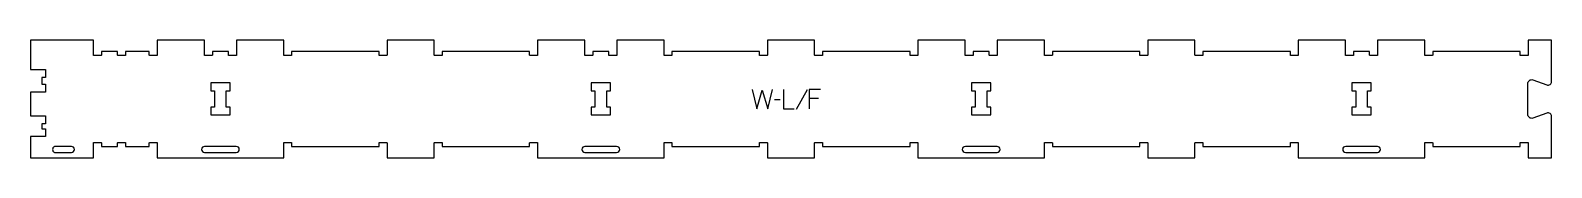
# Model space of a CAD drawing. Extents: x 0 to 2400, y 0 to 186.
import ezdxf

# ---------------------------------------------------------------- set-up
doc = ezdxf.new("R2010")
doc.units = 0
for name, color, linetype in [('1_ANYTOOL_1MMDEEP_LABELS_S', 2, 'CONTINUOUS'), ('3_ANYTOOL_CUTTHROUGH_INSID', 4, 'CONTINUOUS'), ('4_ANYTOOL_CUTTHROUGH_OUTSI', 5, 'CONTINUOUS')]:
    doc.layers.add(name, color=color, linetype=linetype)

msp = doc.modelspace()

# ---------------------------------------------------------------- linework, layer by layer
at = {"layer": '1_ANYTOOL_1MMDEEP_LABELS_S'}
for p, q in [((1225.050064, 107.032623), (1207.86435, 76.261194)), ((1182.66435, 91.389766), (1173.878636, 91.304052)), ((1243.135779, 93.532623), (1228.650064, 93.532623))]:
    msp.add_line(p, q, dxfattribs=at)
for points in [[(1138.307207, 107.504052), (1146.021493, 77.504052), (1154.46435, 106.604052), (1162.950064, 77.504052), (1170.450064, 107.504052)], [(1187.807207, 107.504052), (1187.807207, 77.504052), (1204.907207, 77.504052)], [(1246.307207, 107.504052), (1228.650064, 107.504052), (1228.650064, 77.504052)]]:
    msp.add_lwpolyline(points, dxfattribs=at)
at = {"layer": '3_ANYTOOL_CUTTHROUGH_INSID'}
for points in [[(309, 105.544253), (315, 105.544253), (315, 118.044253), (284.5, 118.044253), (284.5, 105.544253), (290.5, 105.544253), (290.5, 80.044253), (284.5, 80.044253), (284.5, 67.544253), (315, 67.544253), (315, 80.044253), (309, 80.044253)], [(909, 105.544253), (915, 105.544253), (915, 118.044253), (884.5, 118.044253), (884.5, 105.544253), (890.5, 105.544253), (890.5, 80.044253), (884.5, 80.044253), (884.5, 67.544253), (915, 67.544253), (915, 80.044253), (909, 80.044253)], [(1509, 105.544253), (1515, 105.544253), (1515, 118.044253), (1484.5, 118.044253), (1484.5, 105.544253), (1490.5, 105.544253), (1490.5, 80.044253), (1484.5, 80.044253), (1484.5, 67.544253), (1515, 67.544253), (1515, 80.044253), (1509, 80.044253)], [(2109, 105.544253), (2115, 105.544253), (2115, 118.044253), (2084.5, 118.044253), (2084.5, 105.544253), (2090.5, 105.544253), (2090.5, 80.044253), (2084.5, 80.044253), (2084.5, 67.544253), (2115, 67.544253), (2115, 80.044253), (2109, 80.044253)]]:
    msp.add_lwpolyline(points, close=True, dxfattribs=at)
for points in [[(64.75, 8.5, 1), (64.75, 18), (39.009651, 18, 0.12263), (37.35456, 17.587875, 0.106401), (36.040385, 16.480762, 0.09127), (35.253336, 14.956608, 0.148392), (35.253336, 11.543392, 0.09127), (36.040385, 10.019238, 0.106401), (37.35456, 8.912125, 0.12263), (39.009651, 8.5)], [(324.75, 8.5, 1), (324.75, 18), (274.75, 18, 1), (274.75, 8.5)], [(924.75, 8.5, 1), (924.75, 18), (874.75, 18, 1), (874.75, 8.5)], [(1524.75, 8.5, 1), (1524.75, 18), (1474.75, 18, 1), (1474.75, 8.5)], [(2124.75, 8.5, 1), (2124.75, 18), (2074.75, 18, 1), (2074.75, 8.5)]]:
    msp.add_lwpolyline(points, format="xyb", close=True, dxfattribs=at)
at = {"layer": '4_ANYTOOL_CUTTHROUGH_OUTSI'}
msp.add_lwpolyline([(2399.5, 65.136954, 0.522099), (2391.757367, 70.530646), (2370.060856, 62.515139, -0.015611), (2370.046055, 62.51019, -0.237077), (2364.519461, 63.482275, -0.237079), (2362.000277, 68.496604), (2361.999821, 117.002689, -0.237079), (2364.519006, 122.017021, -0.237079), (2370.045746, 122.989104, -0.015604), (2370.060541, 122.984157), (2391.757458, 114.968914, 0.522094), (2399.5, 120.36264), (2399.5, 185.5), (2362.5, 185.5), (2362.5, 161.75, -0.414214), (2362.25, 161.5), (2350.25, 161.5, -0.414214), (2350, 161.75), (2350, 167.5), (2212, 167.5), (2212, 161.75, -0.414214), (2211.75, 161.5), (2199.75, 161.5, -0.414214), (2199.5, 161.75), (2199.5, 185.5), (2125, 185.5), (2125, 161.75, -0.414214), (2124.75, 161.5), (2112.75, 161.5, -0.414214), (2112.5, 161.75), (2112.5, 167.5), (2087, 167.5), (2087, 161.75, -0.414214), (2086.75, 161.5), (2074.75, 161.5, -0.414214), (2074.5, 161.75), (2074.5, 185.5), (2000, 185.5), (2000, 161.75, -0.414214), (1999.75, 161.5), (1987.75, 161.5, -0.414214), (1987.5, 161.75), (1987.5, 167.5), (1849.5, 167.5), (1849.5, 161.75, -0.414214), (1849.25, 161.5), (1837.25, 161.5, -0.414214), (1837, 161.75), (1837, 185.5), (1762.5, 185.5), (1762.5, 161.75, -0.414214), (1762.25, 161.5), (1750.25, 161.5, -0.414214), (1750, 161.75), (1750, 167.5), (1612, 167.5), (1612, 161.75, -0.414214), (1611.75, 161.5), (1599.75, 161.5, -0.414214), (1599.5, 161.75), (1599.5, 185.5), (1525, 185.5), (1525, 161.75, -0.414214), (1524.75, 161.5), (1512.75, 161.5, -0.414214), (1512.5, 161.75), (1512.5, 167.5), (1487, 167.5), (1487, 161.75, -0.414214), (1486.75, 161.5), (1474.75, 161.5, -0.414214), (1474.5, 161.75), (1474.5, 185.5), (1400, 185.5), (1400, 161.75, -0.414214), (1399.75, 161.5), (1387.75, 161.5, -0.414214), (1387.5, 161.75), (1387.5, 167.5), (1249.5, 167.5), (1249.5, 161.75, -0.414214), (1249.25, 161.5), (1237.25, 161.5, -0.414214), (1237, 161.75), (1237, 185.5), (1162.5, 185.5), (1162.5, 161.75, -0.414214), (1162.25, 161.5), (1150.25, 161.5, -0.414214), (1150, 161.75), (1150, 167.5), (1012, 167.5), (1012, 161.75, -0.414214), (1011.75, 161.5), (999.75, 161.5, -0.414214), (999.5, 161.75), (999.5, 185.5), (925, 185.5), (925, 161.75, -0.414214), (924.75, 161.5), (912.75, 161.5, -0.414214), (912.5, 161.75), (912.5, 167.5), (887, 167.5), (887, 161.75, -0.414214), (886.75, 161.5), (874.75, 161.5, -0.414214), (874.5, 161.75), (874.5, 185.5), (800, 185.5), (800, 161.75, -0.414214), (799.75, 161.5), (787.75, 161.5, -0.414214), (787.5, 161.75), (787.5, 167.5), (649.5, 167.5), (649.5, 161.75, -0.414214), (649.25, 161.5), (637.25, 161.5, -0.414214), (637, 161.75), (637, 185.5), (562.5, 185.5), (562.5, 161.75, -0.414214), (562.25, 161.5), (550.25, 161.5, -0.414214), (550, 161.75), (550, 167.5), (412, 167.5), (412, 161.75, -0.414214), (411.75, 161.5), (399.75, 161.5, -0.414214), (399.5, 161.75), (399.5, 185.5), (325, 185.5), (325, 161.75, -0.414214), (324.75, 161.5), (312.75, 161.5, -0.414214), (312.5, 161.75), (312.5, 167.5), (287, 167.5), (287, 161.75, -0.414214), (286.75, 161.5), (274.75, 161.5, -0.414214), (274.5, 161.75), (274.5, 185.5), (200, 185.5), (200, 161.75, -0.414214), (199.75, 161.5), (187.75, 161.5, -0.414214), (187.5, 161.75), (187.5, 167.5), (150, 167.5), (150, 161.75, -0.414214), (149.75, 161.5), (137.75, 161.5, -0.414214), (137.5, 161.75), (137.5, 167.5), (112, 167.5), (112, 161.75, -0.414214), (111.75, 161.5), (99.75, 161.5, -0.414214), (99.5, 161.75), (99.5, 185.5), (0, 185.5), (0, 139), (23.75, 139, -0.414214), (24, 138.75), (24, 126.75, -0.414214), (23.75, 126.5), (18, 126.5), (18, 116), (23.75, 116, -0.414214), (24, 115.75), (24, 103.75, -0.414214), (23.75, 103.5), (0, 103.5), (0, 66.089), (23.75, 66.089, -0.414214), (24, 65.839), (24, 53.839, -0.414214), (23.75, 53.589), (18, 53.589), (18, 46), (23.75, 46, -0.414214), (24, 45.75), (24, 33.75, -0.414214), (23.75, 33.5), (0, 33.5), (0, 0), (99.5, 0), (99.5, 23.75, -0.414214), (99.75, 24), (111.75, 24, -0.414214), (112, 23.75), (112, 18), (137.5, 18), (137.5, 23.75, -0.414214), (137.75, 24), (149.75, 24, -0.414214), (150, 23.75), (150, 18), (187.5, 18), (187.5, 23.75, -0.414214), (187.75, 24), (199.75, 24, -0.414214), (200, 23.75), (200, 0), (399.5, 0), (399.5, 23.75, -0.414214), (399.75, 24), (411.75, 24, -0.414214), (412, 23.75), (412, 18), (550, 18), (550, 23.75, -0.414214), (550.25, 24), (562.25, 24, -0.414214), (562.5, 23.75), (562.5, 0), (637, 0), (637, 23.75, -0.414214), (637.25, 24), (649.25, 24, -0.414214), (649.5, 23.75), (649.5, 18), (787.5, 18), (787.5, 23.75, -0.414214), (787.75, 24), (799.75, 24, -0.414214), (800, 23.75), (800, 0), (999.5, 0), (999.5, 23.75, -0.414214), (999.75, 24), (1011.75, 24, -0.414214), (1012, 23.75), (1012, 18), (1150, 18), (1150, 23.75, -0.414214), (1150.25, 24), (1162.25, 24, -0.414214), (1162.5, 23.75), (1162.5, 0), (1237, 0), (1237, 23.75, -0.414214), (1237.25, 24), (1249.25, 24, -0.414214), (1249.5, 23.75), (1249.5, 18), (1387.5, 18), (1387.5, 23.75, -0.414214), (1387.75, 24), (1399.75, 24, -0.414214), (1400, 23.75), (1400, 0), (1599.5, 0), (1599.5, 23.75, -0.414214), (1599.75, 24), (1611.75, 24, -0.414214), (1612, 23.75), (1612, 18), (1750, 18), (1750, 23.75, -0.414214), (1750.25, 24), (1762.25, 24, -0.414214), (1762.5, 23.75), (1762.5, 0), (1837, 0), (1837, 23.75, -0.414214), (1837.25, 24), (1849.25, 24, -0.414214), (1849.5, 23.75), (1849.5, 18), (1987.5, 18), (1987.5, 23.75, -0.414214), (1987.75, 24), (1999.75, 24, -0.414214), (2000, 23.75), (2000, 0), (2199.5, 0), (2199.5, 23.75, -0.414214), (2199.75, 24), (2211.75, 24, -0.414214), (2212, 23.75), (2212, 18), (2350, 18), (2350, 23.75, -0.414214), (2350.25, 24), (2362.25, 24, -0.414214), (2362.5, 23.75), (2362.5, 0), (2399.5, 0)], format="xyb", close=True, dxfattribs=at)

doc.saveas('drawing.dxf')
